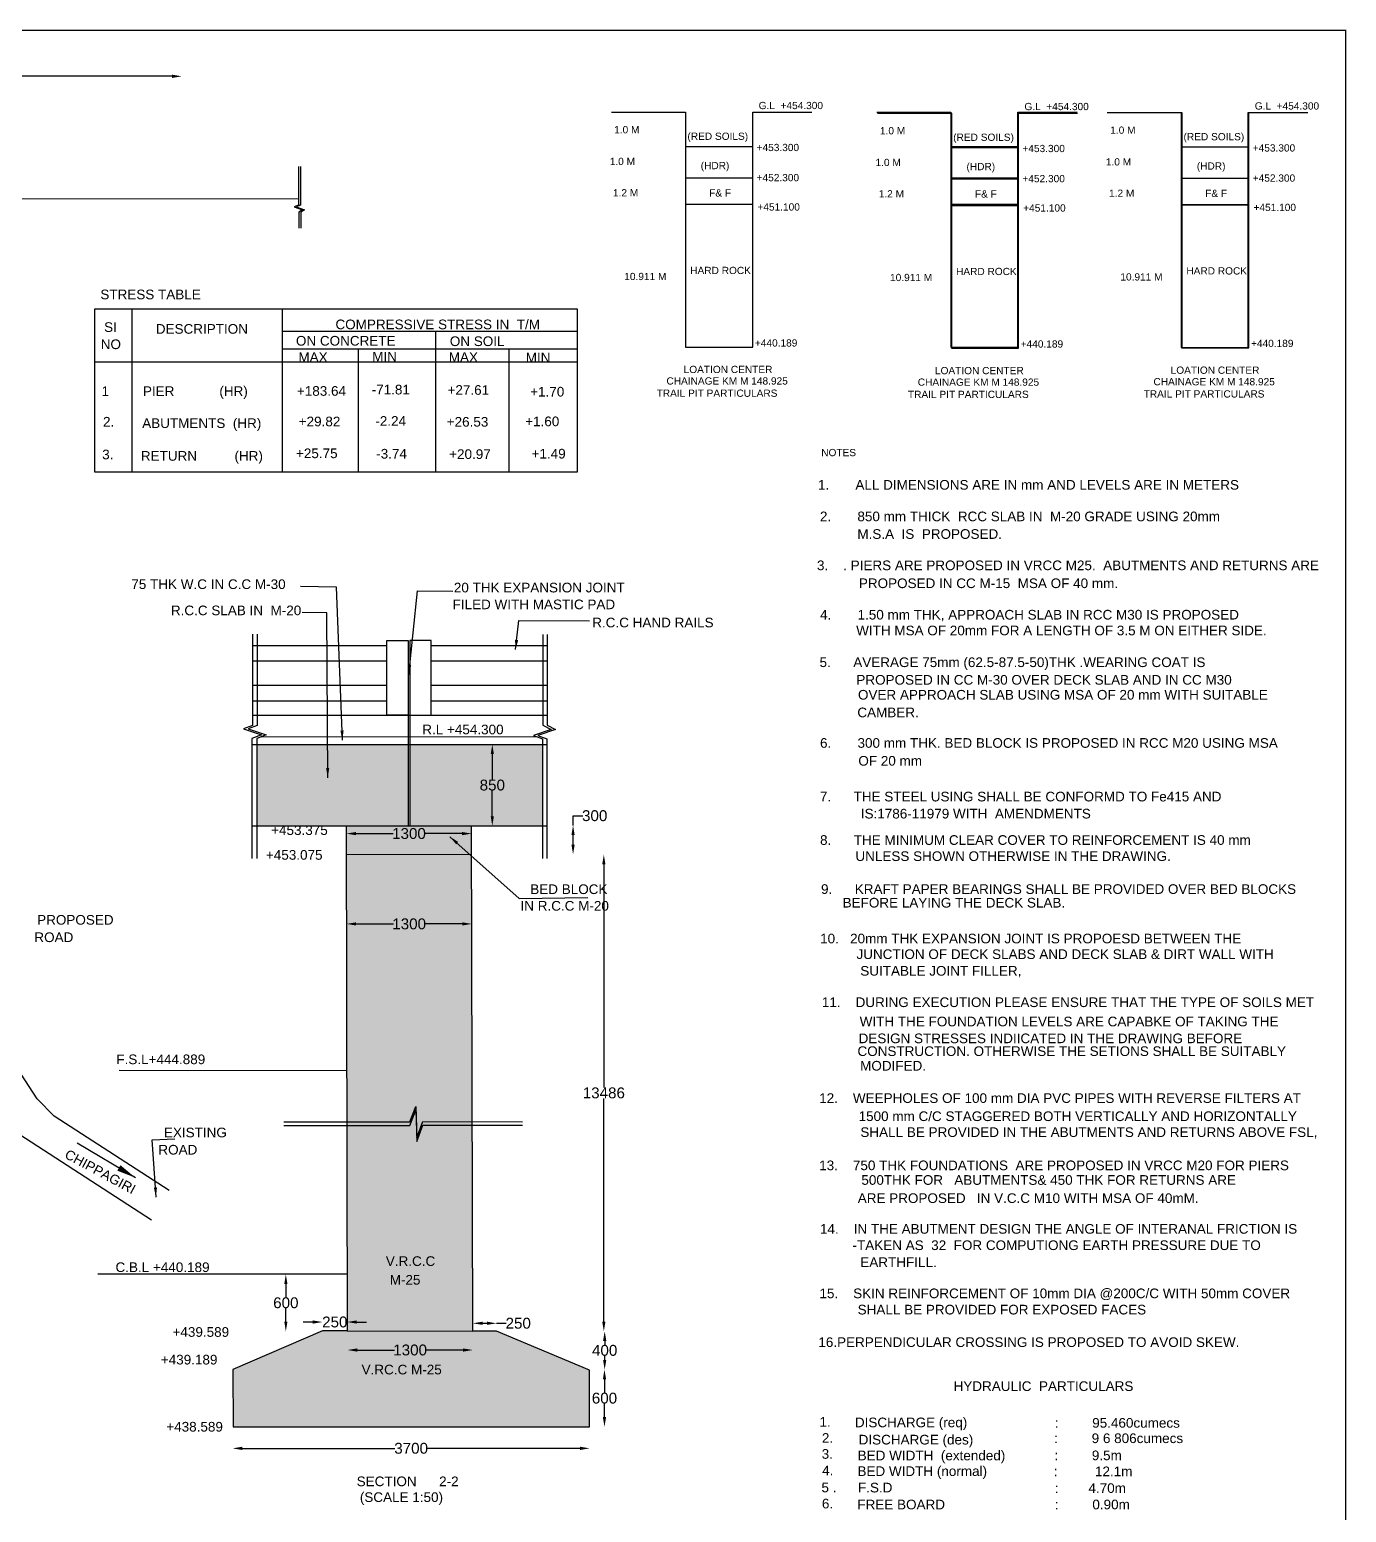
# Model space of a CAD drawing. Header units: inches. Extents: x 198236 to 295560, y -226728 to -166143.
# Drawn here: x 268279 to 295560, y -196865 to -166143 of the extents above; entities that cross this region are included whole.
import ezdxf

# ---------------------------------------------------------------- set-up
doc = ezdxf.new("R2010")
doc.units = ezdxf.units.IN
doc.header["$MEASUREMENT"] = 0
doc.styles.get("Standard").update_dxf_attribs({"font": 'arial.ttf'})
doc.dimstyles.new('ST100', dxfattribs={"dimtxt": 225, "dimasz": 200, "dimexe": 0, "dimexo": 300, "dimgap": 0.09, "dimtad": 0, "dimtih": 1, "dimtoh": 1, "dimdec": 0, "dimzin": 0, "dimdsep": 46, "dimtxsty": 'Standard', "dimcen": 0, "dimse1": 1, "dimse2": 1, "dimadec": 0, "dimazin": 0, "dimtfac": 1, "dimtdec": 0, "dimtofl": 0, "dimtmove": 0, "dimatfit": 3, "dimfxl": 2000, "dimtolj": 1, "dimtzin": 0, "dimarcsym": 0})

# ---------------------------------------------------------------- blocks, each defined once
blk = doc.blocks.new('*D31')
at = {"color": 0, "lineweight": -2, "transparency": 16777216}
for p, q in [((256578, -167109), (261733, -167109)), ((271231, -167109), (266076, -167109))]:
    blk.add_line(p, q, dxfattribs=at)
at = {"color": 0, "transparency": 16777216}
for points in [[(256578, -167076), (256578, -167143), (256378, -167109)], [(271231, -167076), (271231, -167143), (271431, -167109)]]:
    blk.add_solid(points, dxfattribs=at)
at = {"layer": 'Defpoints', "color": 0, "transparency": 16777216}
for p in [(256378, -167103), (256378, -167109), (271431, -167103)]:
    blk.add_point(p, dxfattribs=at)
at = {"color": 0, "transparency": 16777216, "insert": (263904, -167109), "char_height": 225, "attachment_point": 5}
blk.add_mtext('\\A1;15000 STRAIGHT APPROACH', dxfattribs=at)
blk = doc.blocks.new('*D104')
at = {"color": 0, "lineweight": -2, "transparency": 16777216}
for p, q in [((272684, -195539), (275847, -195539)), ((279682, -195539), (276518, -195539))]:
    blk.add_line(p, q, dxfattribs=at)
at = {"color": 0, "transparency": 16777216}
for points in [[(272684, -195506), (272684, -195573), (272484, -195539)], [(279682, -195506), (279682, -195573), (279882, -195539)]]:
    blk.add_solid(points, dxfattribs=at)
at = {"layer": 'Defpoints', "color": 0, "transparency": 16777216}
for p in [(272484, -195554), (279882, -195539), (279882, -195551)]:
    blk.add_point(p, dxfattribs=at)
at = {"color": 0, "transparency": 16777216, "insert": (276183, -195539), "char_height": 225, "attachment_point": 5}
blk.add_mtext('\\A1;3700', dxfattribs=at)
blk = doc.blocks.new('*D121')
at = {"color": 0, "lineweight": -2, "transparency": 16777216}
for p, q in [((273587, -192135), (273587, -192409)), ((273587, -192913), (273587, -192639))]:
    blk.add_line(p, q, dxfattribs=at)
at = {"color": 0, "transparency": 16777216}
for points in [[(273554, -192135), (273620, -192135), (273587, -191935)], [(273554, -192913), (273620, -192913), (273587, -193113)]]:
    blk.add_solid(points, dxfattribs=at)
at = {"layer": 'Defpoints', "color": 0, "transparency": 16777216}
for p in [(273587, -191935), (273587, -191935), (273587, -193113)]:
    blk.add_point(p, dxfattribs=at)
at = {"color": 0, "transparency": 16777216, "insert": (273587, -192524), "char_height": 225, "attachment_point": 5}
blk.add_mtext('\\A1;600', dxfattribs=at)
blk = doc.blocks.new('*D122')
at = {"color": 0, "lineweight": -2, "transparency": 16777216}
for p, q in [((274145, -192922), (273945, -192922)), ((275057, -192922), (275257, -192922))]:
    blk.add_line(p, q, dxfattribs=at)
at = {"color": 0, "transparency": 16777216}
for points in [[(274145, -192888), (274145, -192955), (274345, -192922)], [(275057, -192888), (275057, -192955), (274857, -192922)]]:
    blk.add_solid(points, dxfattribs=at)
at = {"layer": 'Defpoints', "color": 0, "transparency": 16777216}
for p in [(274857, -192922), (274345, -192942), (274857, -192941)]:
    blk.add_point(p, dxfattribs=at)
at = {"color": 0, "transparency": 16777216, "insert": (274601, -192922), "char_height": 225, "attachment_point": 5}
blk.add_mtext('\\A1;250', dxfattribs=at)
blk = doc.blocks.new('*D123')
at = {"color": 0, "lineweight": -2, "transparency": 16777216}
for p, q in [((280189, -194107), (280189, -194385)), ((280189, -194892), (280189, -194615))]:
    blk.add_line(p, q, dxfattribs=at)
at = {"color": 0, "transparency": 16777216}
for points in [[(280156, -194107), (280222, -194107), (280189, -193907)], [(280156, -194892), (280222, -194892), (280189, -195092)]]:
    blk.add_solid(points, dxfattribs=at)
at = {"layer": 'Defpoints', "color": 0, "transparency": 16777216}
for p in [(280189, -193907), (280189, -193907), (280197, -195092)]:
    blk.add_point(p, dxfattribs=at)
at = {"color": 0, "transparency": 16777216, "insert": (280189, -194500), "char_height": 225, "attachment_point": 5}
blk.add_mtext('\\A1;600', dxfattribs=at)
blk = doc.blocks.new('*D124')
at = {"color": 0, "lineweight": -2, "transparency": 16777216}
for p, q in [((280193, -193312), (280193, -193395)), ((280193, -193707), (280193, -193625))]:
    blk.add_line(p, q, dxfattribs=at)
at = {"color": 0, "transparency": 16777216}
for points in [[(280160, -193312), (280227, -193312), (280193, -193112)], [(280160, -193707), (280227, -193707), (280193, -193907)]]:
    blk.add_solid(points, dxfattribs=at)
at = {"layer": 'Defpoints', "color": 0, "transparency": 16777216}
for p in [(280165, -193112), (280193, -193112), (280189, -193907)]:
    blk.add_point(p, dxfattribs=at)
at = {"color": 0, "transparency": 16777216, "insert": (280193, -193510), "char_height": 225, "attachment_point": 5}
blk.add_mtext('\\A1;400', dxfattribs=at)
blk = doc.blocks.new('*D125')
at = {"color": 0, "lineweight": -2, "transparency": 16777216}
for p, q in [((280176, -183438), (280176, -188060)), ((280176, -192912), (280176, -188290))]:
    blk.add_line(p, q, dxfattribs=at)
at = {"color": 0, "transparency": 16777216}
for points in [[(280142, -183438), (280209, -183438), (280176, -183238)], [(280142, -192912), (280209, -192912), (280176, -193112)]]:
    blk.add_solid(points, dxfattribs=at)
at = {"layer": 'Defpoints', "color": 0, "transparency": 16777216}
for p in [(280158, -183238), (280176, -183238), (280165, -193112)]:
    blk.add_point(p, dxfattribs=at)
at = {"color": 0, "transparency": 16777216, "insert": (280176, -188175), "char_height": 225, "attachment_point": 5}
blk.add_mtext('\\A1;13486', dxfattribs=at)
blk = doc.blocks.new('*D126')
at = {"color": 0, "lineweight": -2, "transparency": 16777216}
for p, q in [((279538, -182631), (279538, -182431)), ((279538, -182431), (279738, -182431)), ((279538, -183032), (279538, -182831))]:
    blk.add_line(p, q, dxfattribs=at)
at = {"color": 0, "transparency": 16777216}
for points in [[(279505, -182831), (279571, -182831), (279538, -182631)], [(279505, -183032), (279571, -183032), (279538, -183232)]]:
    blk.add_solid(points, dxfattribs=at)
at = {"layer": 'Defpoints', "color": 0, "transparency": 16777216}
for p in [(279526, -182631), (279538, -182631), (279526, -183232)]:
    blk.add_point(p, dxfattribs=at)
at = {"color": 0, "transparency": 16777216, "insert": (279986, -182431), "char_height": 225, "attachment_point": 5}
blk.add_mtext('\\A1;300', dxfattribs=at)
blk = doc.blocks.new('*D127')
at = {"color": 0, "lineweight": -2, "transparency": 16777216}
for p, q in [((275065, -193502), (275837, -193502)), ((277260, -193502), (276487, -193502))]:
    blk.add_line(p, q, dxfattribs=at)
at = {"color": 0, "transparency": 16777216}
for points in [[(275065, -193469), (275065, -193535), (274865, -193502)], [(277260, -193469), (277260, -193535), (277460, -193502)]]:
    blk.add_solid(points, dxfattribs=at)
at = {"layer": 'Defpoints', "color": 0, "transparency": 16777216}
for p in [(274865, -193505), (277460, -193502), (277460, -193505)]:
    blk.add_point(p, dxfattribs=at)
at = {"color": 0, "transparency": 16777216, "insert": (276162, -193502), "char_height": 225, "attachment_point": 5}
blk.add_mtext('\\A1;1300', dxfattribs=at)
blk = doc.blocks.new('*D128')
at = {"color": 0, "lineweight": -2, "transparency": 16777216}
for p, q in [((277663, -192948), (277752, -192948)), ((277952, -192948), (278152, -192948))]:
    blk.add_line(p, q, dxfattribs=at)
at = {"color": 0, "transparency": 16777216}
for points in [[(277663, -192914), (277663, -192981), (277463, -192948)], [(277752, -192914), (277752, -192981), (277952, -192948)]]:
    blk.add_solid(points, dxfattribs=at)
at = {"layer": 'Defpoints', "color": 0, "transparency": 16777216}
for p in [(277463, -192941), (277463, -192948), (277952, -192939)]:
    blk.add_point(p, dxfattribs=at)
at = {"color": 0, "transparency": 16777216, "insert": (278402, -192948), "char_height": 225, "attachment_point": 5}
blk.add_mtext('\\A1;250', dxfattribs=at)
blk = doc.blocks.new('*D129')
at = {"color": 0, "lineweight": -2, "transparency": 16777216}
for p, q in [((275043, -184673), (275817, -184673)), ((277242, -184673), (276467, -184673))]:
    blk.add_line(p, q, dxfattribs=at)
at = {"color": 0, "transparency": 16777216}
for points in [[(275043, -184639), (275043, -184706), (274843, -184673)], [(277242, -184639), (277242, -184706), (277442, -184673)]]:
    blk.add_solid(points, dxfattribs=at)
at = {"layer": 'Defpoints', "color": 0, "transparency": 16777216}
for p in [(274843, -184658), (277442, -184652), (277442, -184673)]:
    blk.add_point(p, dxfattribs=at)
at = {"color": 0, "transparency": 16777216, "insert": (276142, -184673), "char_height": 225, "attachment_point": 5}
blk.add_mtext('\\A1;1300', dxfattribs=at)
blk = doc.blocks.new('*D130')
at = {"color": 0, "lineweight": -2, "transparency": 16777216}
for p, q in [((275039, -182801), (275813, -182801)), ((277237, -182801), (276463, -182801))]:
    blk.add_line(p, q, dxfattribs=at)
at = {"color": 0, "transparency": 16777216}
for points in [[(275039, -182768), (275039, -182835), (274839, -182801)], [(277237, -182768), (277237, -182835), (277437, -182801)]]:
    blk.add_solid(points, dxfattribs=at)
at = {"layer": 'Defpoints', "color": 0, "transparency": 16777216}
for p in [(274839, -182808), (277437, -182801), (277437, -182801)]:
    blk.add_point(p, dxfattribs=at)
at = {"color": 0, "transparency": 16777216, "insert": (276138, -182801), "char_height": 225, "attachment_point": 5}
blk.add_mtext('\\A1;1300', dxfattribs=at)
blk = doc.blocks.new('*D131')
at = {"color": 0, "lineweight": -2, "transparency": 16777216}
for p, q in [((277865, -181153), (277865, -181682)), ((277865, -182441), (277865, -181912))]:
    blk.add_line(p, q, dxfattribs=at)
at = {"color": 0, "transparency": 16777216}
for points in [[(277832, -181153), (277898, -181153), (277865, -180953)], [(277832, -182441), (277898, -182441), (277865, -182641)]]:
    blk.add_solid(points, dxfattribs=at)
at = {"layer": 'Defpoints', "color": 0, "transparency": 16777216}
for p in [(277865, -180953), (277879, -180953), (277879, -182641)]:
    blk.add_point(p, dxfattribs=at)
at = {"color": 0, "transparency": 16777216, "insert": (277865, -181797), "char_height": 225, "attachment_point": 5}
blk.add_mtext('\\A1;850', dxfattribs=at)

msp = doc.modelspace()

# ---------------------------------------------------------------- hatches: boundary and pattern name
h = msp.add_hatch()
h.set_pattern_fill('AR-CONC', color=256, scale=50, style=0)
h.set_pattern_definition([(50, (0, 0), (358.6301, -31.37607), [37.5, -412.5]), (355, (0, 0), (-69.37567, 376.09607), [30, -330]), (100.4514, (29.9, -2.6), (289.2547, 344.71977), [31.8701, -350.57106]), (46.1842, (0, 100), (533.6205, -82.7595), [56.25, -618.75]), (96.6356, (44.47, 93.1), (467.33135, 487.0589), [47.80514, -525.8565]), (351.1842, (0, 100), (467.331, 487.0593), [45, -495]), (21, (50, 75), (298.45353, -201.30945), [37.5, -412.5]), (326, (50, 75), (121.65767, 362.57502), [30, -330]), (71.4514, (74.87, 58.22), (420.1113, 161.26525), [31.8701, -350.57106]), (37.5, (0, 0), (6.07993, 166.446927), [0, -326, 0, -335, 0, -331.25]), (7.5, (0, 0), (131.53477, 197.20586), [0, -191, 0, -318.5, 0, -126.25]), (327.5, (-111.5, 0), (266.91122, -11.277436), [0, -125, 0, -390, 0, -517.5]), (317.5, (-161.5, 0), (291.59308, 50.05249), [0, -162.5, 0, -259, 0, -367.5])])
h.paths.add_polyline_path([(279877.7, -193920.4), (277953.7, -193112.3), (277463.2, -193112.3), (274857.4, -193102.5), (274347.3, -193102.5), (272490.5, -193906.1), (272493.2, -195093.6), (279877.7, -195090.8)])
h.paths.add_polyline_path([(277438.4, -183225.3), (274840.1, -183231.8), (274857.4, -193102.5), (277463.2, -193112.3)])
h.paths.add_polyline_path([(277437, -182640.6), (274839, -182640.6), (274840.1, -183231.8), (277438.4, -183225.3)])
h.paths.add_polyline_path([(278903.6, -180953.3), (276158.8, -180953.3), (276158.8, -182640.6), (277437, -182640.6), (278903.6, -182640.6)])
h.paths.add_polyline_path([(276118.9, -180953.3), (272982.8, -180953.3), (272982.8, -182640.6), (276118.9, -182640.6)])
h.paths.add_polyline_path([(275027.5, -194061.8), (276869.6, -194061.8), (276869.6, -193751.5), (275027.5, -193751.5)], flags=24)
h.paths.add_polyline_path([(275610.8, -192201.8), (276427.1, -192201.8), (276427.1, -191895.4), (275610.8, -191895.4)], flags=24)
h.paths.add_polyline_path([(275529.2, -191814.4), (276734.8, -191814.4), (276734.8, -191504.2), (275529.2, -191504.2)], flags=24)
h.paths.add_polyline_path([(273154.1, -182883.9), (274507, -182883.9), (274507, -182577.3), (273154.1, -182577.3)], flags=9)

# ---------------------------------------------------------------- linework, layer by layer
at = {"const_width": 25}
msp.add_lwpolyline([(295547.9, -226715.7), (198248.9, -226715.7), (198248.9, -166155.5), (295547.9, -166155.5)], close=True, dxfattribs=at)
for points in [[(280336.6, -167852.9), (281870.2, -167852.9), (281870.2, -172723.9), (283259.7, -172723.9), (283259.7, -167852.1), (284486.4, -167852.1)], [(285830.1, -167852.9), (287363.7, -167852.9), (287363.7, -172723.8), (288753.2, -172723.8), (288753.2, -167852.1), (289979.9, -167852.1)], [(285843.5, -167874), (287377.1, -167874), (287377.1, -172745), (288766.6, -172745), (288766.6, -167873.3), (289993.3, -167873.3)], [(290603.8, -167858.1), (292137.4, -167858.1), (292137.4, -172729), (293526.9, -172729), (293526.9, -167857.3), (294753.6, -167857.3)], [(290615.8, -167862), (292149.4, -167862), (292149.4, -172732.9), (293538.9, -172732.9), (293538.9, -167861.2), (294765.6, -167861.2)], [(281870.2, -168562.5), (283259.7, -168562.5)], [(287363.7, -168562.5), (288753.2, -168562.5)], [(287377.1, -168583.6), (288766.6, -168583.6)], [(292137.4, -168567.6), (293526.9, -168567.6)], [(292149.4, -168571.5), (293538.9, -168571.5)], [(273852.1, -168975.7), (273852.1, -169781.8), (273759.2, -169815.5), (273934.2, -169877.3), (273856.1, -169924.4), (273856.1, -170259.6)], [(273893.8, -168975.7), (273893.8, -169781.8), (273800.9, -169815.5), (273975.9, -169877.3), (273897.8, -169924.4), (273897.8, -170259.6)], [(281870.2, -169214.5), (283259.7, -169214.5)], [(287363.7, -169214.4), (288753.2, -169214.4)], [(287377.1, -169235.6), (288766.6, -169235.6)], [(292137.4, -169219.6), (293526.9, -169219.6)], [(292149.4, -169223.5), (293538.9, -169223.5)], [(206273.3, -169659.9), (273850.7, -169644.7)], [(281870.2, -169762.1), (283259.7, -169762.1)], [(287363.7, -169762), (288753.2, -169762)], [(287377.1, -169783.2), (288766.6, -169783.2)], [(292137.4, -169767.2), (293526.9, -169767.2)], [(292149.4, -169771.1), (293538.9, -169771.1)], [(270396.6, -171926.3), (270396.6, -175311.9)], [(273507.8, -171926.3), (273507.8, -175311.9)], [(273507.8, -172392.2), (279621.5, -172392.2)], [(276686.2, -172392.2), (276686.2, -175311.9)], [(273507.8, -172756.7), (279621.5, -172756.7)], [(275083.6, -172756.7), (275083.6, -175311.9)], [(278209.8, -172756.7), (278209.8, -175311.9)], [(269626.3, -173027.4), (279621.5, -173027.4)], [(272893, -178669.3), (272893, -180564.5), (272710.1, -180627.3), (273083.9, -180757.9), (272885.2, -180830.6), (272885.2, -183316.2)], [(272990.5, -178669.3), (272990.5, -180564.5), (272807.6, -180627.3), (273181.4, -180757.9), (272982.8, -180830.6), (272982.8, -183316.2)], [(278910.8, -178676.4), (278910.8, -180556.3), (279083.1, -180641.5), (278717.9, -180769.2), (278903.6, -180836.1), (278903.6, -183315.6)], [(278999.1, -178676.4), (278999.1, -180556.3), (279171.4, -180641.5), (278806.2, -180769.2), (278991.9, -180836.1), (278991.9, -183315.6)], [(272893, -178903.2), (275680, -178903.2)], [(276599.1, -178903.2), (278999.1, -178903.2)], [(272893, -179221.3), (275680, -179221.3)], [(276599.1, -179221.3), (278999.1, -179221.3)], [(272893, -179725.9), (275680, -179725.9)], [(276599.1, -179725.9), (278999.1, -179725.9)], [(272893, -180048.7), (275680, -180048.7)], [(276599.1, -180048.7), (278999.1, -180048.7)], [(272893, -180349), (279003.9, -180349)], [(276118.9, -180349), (276118.9, -182638.3)], [(276158.8, -180349), (276158.8, -182638.3)], [(272885.2, -180953.3), (278991.9, -180953.3)], [(273082.1, -180794.2), (278780.2, -180791.6)], [(274839, -182640.6), (274857.4, -193102.5), (274347.3, -193102.5), (272490.5, -193906.1), (272493.2, -195093.6), (279877.7, -195090.8), (279877.7, -193920.4), (277953.7, -193112.3), (277463.2, -193112.3), (277437, -182640.6)], [(272885.2, -182640.6), (278991.9, -182640.6)], [(274840.1, -183231.8), (277438.4, -183225.3)], [(274847.9, -187719.9), (270136.5, -187711.6)], [(271169.8, -190196.6), (268783.8, -188655.8), (268431.7, -188299.8), (268100.8, -187782.8)], [(273544.3, -188776.2), (276156.7, -188776.2), (276280.6, -188455.4), (276303.5, -189106.2), (276425.1, -188769.3), (278493.4, -188771.8)], [(273544.3, -188849.6), (276156.7, -188849.6), (276280.6, -188528.7), (276303.5, -189179.6), (276425.1, -188842.7), (278493.4, -188845.1)], [(267821.2, -188869.8), (270806.7, -190805.9)], [(274855.3, -191933.1), (269689.7, -191933.1)], [(274857.4, -193102.5), (277463.2, -193112.3)]]:
    msp.add_lwpolyline(points)
for points in [[(269626.3, -171926.3), (279621.5, -171926.3), (279621.5, -175311.9), (269626.3, -175311.9)], [(275680, -178797.7), (276118.9, -178797.7), (276118.9, -180349), (275680, -180349)], [(276158.8, -180349), (276599.1, -180349), (276599.1, -178800.3), (276158.8, -178800.3)]]:
    msp.add_lwpolyline(points, close=True)

# ---------------------------------------------------------------- texts
for s, height, p in [('  G.L  +454.300', 150, (283266.8, -167789.6)), ('  G.L  +454.300', 150, (288773.7, -167810.7)), ('  G.L  +454.300', 150, (293546, -167798.6)), ('  1.0 M', 150, (280273.2, -168290.6)), (' (RED SOILS)', 150, (281849.8, -168426.3)), ('  1.0 M', 150, (285780.1, -168311.7)), (' (RED SOILS)', 150, (287356.8, -168447.4)), ('  1.0 M', 150, (290552.4, -168299.7)), (' (RED SOILS)', 150, (292129, -168435.3)), (' +453.300', 150, (283283.5, -168659.4)), (' +453.300', 150, (288790.4, -168680.5)), (' +453.300', 150, (293562.7, -168668.5)), ('  1.0 M', 150, (280181.5, -168948.4)), (' (HDR)', 150, (282124.9, -169034.1)), ('  1.0 M', 150, (285688.4, -168969.5)), (' (HDR)', 150, (287631.8, -169055.2)), ('  1.0 M', 150, (290460.7, -168957.4)), (' (HDR)', 150, (292404.1, -169043.1)), (' +452.300', 150, (283283.5, -169283.9)), (' +452.300', 150, (288790.4, -169305)), (' +452.300', 150, (293562.7, -169292.9)), (' 1.2 M', 150, (280306.5, -169597.8)), ('  F& F', 150, (282241.6, -169600.3)), (' 1.2 M', 150, (285813.4, -169618.9)), ('  F& F', 150, (287748.5, -169621.4)), (' 1.2 M', 150, (290585.7, -169606.9)), ('  F& F', 150, (292520.8, -169609.3)), ('   +451.100', 150, (283183.5, -169891.7)), ('   +451.100', 150, (288690.4, -169912.8)), ('   +451.100', 150, (293462.7, -169900.7)), ('  HARD ROCK', 150, (281849.8, -171207.2)), ('  HARD ROCK', 150, (287356.8, -171228.3)), ('  HARD ROCK', 150, (292129, -171216.3)), ('   10.911 M', 150, (280424.5, -171332.1)), ('   10.911 M', 150, (285931.4, -171353.2)), ('   10.911 M', 150, (290703.7, -171341.2)), ('   STRESS TABLE', 200, (269511.1, -171729.3)), ('   SI', 200, (269588.5, -172406.2)), ('   DESCRIPTION', 200, (270660, -172443.6)), ('   COMPRESSIVE STRESS IN  T/M', 200, (274382.2, -172350.2)), ('    NO', 200, (269441.1, -172761.9)), ('    ON CONCRETE', 200, (273485.8, -172689.5)), ('   ON SOIL', 200, (276751.9, -172699.1)), ('  +440.189', 150, (283189.5, -172709.9)), ('  +440.189', 150, (288696.4, -172731)), ('  +440.189', 150, (293468.7, -172719)), ('      MAX', 200, (273382, -173028.8)), ('      MIN', 200, (274910.6, -173019.4)), ('      MAX', 200, (276497.1, -173028.9)), ('      MIN ', 200, (278091.7, -173038.4)), (' LOATION CENTER', 150, (281771, -173257.8)), (' LOATION CENTER', 150, (286978.1, -173282.5)), (' LOATION CENTER', 150, (291861.9, -173273.5)), ('     1', 200, (269381, -173734.5)), ('   PIER            (HR) ', 200, (270393.1, -173733.8)), (' +183.64', 200, (273738.6, -173729.2)), (' -71.81', 200, (275287.8, -173701.4)), ('   +27.61', 200, (276704.5, -173709.4)), ('     +1.70', 200, (278261.5, -173745.2)), ('    CHAINAGE KM M 148.925', 150, (281239.9, -173496.8)), ('    CHAINAGE KM M 148.925', 150, (286446.9, -173521.4)), ('    CHAINAGE KM M 148.925', 150, (291330.7, -173512.4)), ('   TRAIL PIT PARTICULARS', 150, (281094.8, -173750.2)), ('   TRAIL PIT PARTICULARS', 150, (286301.9, -173774.9)), ('   TRAIL PIT PARTICULARS', 150, (291185.7, -173765.9)), ('     2.', 200, (269411.2, -174367.5)), ('   ABUTMENTS  (HR)', 200, (270378, -174397)), (' +29.82', 200, (273776.2, -174361.9)), (' -2.24', 200, (275363.3, -174351.7)), ('    +26.53', 200, (276610.2, -174369.2)), (' +1.60', 200, (278468.9, -174359.8)), ('    3.', 200, (269471.5, -175045.8)), ('    RETURN          (HR)', 200, (270272.4, -175075.2)), (' +25.75', 200, (273719.6, -175021.6)), (' -3.74', 200, (275382.2, -175030.3)), (' +20.97', 200, (276893.2, -175038.4)), (' +1.49', 200, (278601, -175028.9)), ('   NOTES', 150, (284505.4, -174980.7)), ('    1.       ALL DIMENSIONS ARE IN mm AND LEVELS ARE IN METERS', 200, (284301.5, -175674.6)), ('   2.       850 mm THICK  RCC SLAB IN  M-20 GRADE USING 20mm', 200, (284420.7, -176329)), ('   M.S.A  IS  PROPOSED.', 200, (285196.3, -176693.7)), ('     3.    . PIERS ARE PROPOSED IN VRCC M25.  ABUTMENTS AND RETURNS ARE', 200, (284203.9, -177342.7)), ('     75 THK W.C IN C.C M-30', 200, (269997.1, -177733.5)), ('  PROPOSED IN CC M-15  MSA OF 40 mm.', 200, (285304.9, -177714.1)), ('20 THK EXPANSION JOINT ', 200, (277068.2, -177803.5)), ('     R.C.C SLAB IN  M-20', 200, (270817.1, -178276.5)), (' FILED WITH MASTIC PAD', 200, (276964.8, -178152)), ('   4.       1.50 mm THK, APPROACH SLAB IN RCC M30 IS PROPOSED', 200, (284423.6, -178365.8)), (' R.C.C HAND RAILS', 200, (279857.5, -178527.9)), ('  WITH MSA OF 20mm FOR A LENGTH OF 3.5 M ON EITHER SIDE.', 200, (285249.1, -178692.3)), ('   5.      AVERAGE 75mm (62.5-87.5-50)THK .WEARING COAT IS', 200, (284412.7, -179350.6)), ('   PROPOSED IN CC M-30 OVER DECK SLAB AND IN CC M30', 200, (285175.4, -179714.9)), ('  OVER APPROACH SLAB USING MSA OF 20 mm WITH SUITABLE', 200, (285286.4, -180024.6)), ('  CAMBER.', 200, (285273.3, -180390.6)), (' R.L +454.300', 200, (276335.8, -180743.9)), ('   6.       300 mm THK. BED BLOCK IS PROPOSED IN RCC M20 USING MSA ', 200, (284422.7, -181023.2)), ('    OF 20 mm', 200, (285138.8, -181392.9)), ('    7.      THE STEEL USING SHALL BE CONFORMD TO Fe415 AND', 200, (284341.6, -182134.2)), ('   IS:1786-11979 WITH  AMENDMENTS', 200, (285267, -182487.8)), (' +453.375', 200, (273205.2, -182829.3)), ('   8.      THE MINIMUM CLEAR COVER TO REINFORCEMENT IS 40 mm', 200, (284422.8, -183034.3)), (' +453.075', 200, (273097, -183342.8)), ('   UNLESS SHOWN OTHERWISE IN THE DRAWING.', 200, (285155.8, -183368.5)), (' BED BLOCK', 200, (278574, -184053.6)), ('     9.      KRAFT PAPER BEARINGS SHALL BE PROVIDED OVER BED BLOCKS', 200, (284288.1, -184050.9)), (' IN R.C.C M-20', 200, (278371.6, -184397.4)), ('  BEFORE LAYING THE DECK SLAB.', 200, (284968.4, -184333.2)), (' PROPOSED', 200, (268356.8, -184688.1)), (' ROAD', 200, (268299, -185048.8)), ('   10.   20mm THK EXPANSION JOINT IS PROPOESD BETWEEN THE ', 200, (284424.2, -185075.5)), ('   JUNCTION OF DECK SLABS AND DECK SLAB & DIRT WALL WITH', 200, (285177.8, -185399.6)), ('  SUITABLE JOINT FILLER,', 200, (285334.8, -185744.7)), ('  11.    DURING EXECUTION PLEASE ENSURE THAT THE TYPE OF SOILS MET', 200, (284538.2, -186395.3)), ('  WITH THE FOUNDATION LEVELS ARE CAPABKE OF TAKING THE', 200, (285321.7, -186795)), ('   DESIGN STRESSES INDIICATED IN THE DRAWING BEFORE', 200, (285221.9, -187143.9)), (' F.S.L+444.889', 200, (269998.5, -187578.4)), ('   CONSTRUCTION. OTHERWISE THE SETIONS SHALL BE SUITABLY', 200, (285198.2, -187409.3)), ('   MODIFED.', 200, (285253.3, -187711.7)), ('  12.    WEEPHOLES OF 100 mm DIA PVC PIPES WITH REVERSE FILTERS AT', 200, (284482.7, -188381.8)), ('  1500 mm C/C STAGGERED BOTH VERTICALLY AND HORIZONTALLY', 200, (285299.1, -188757.4)), (' EXISTING', 200, (270983.3, -189094.6)), ('  SHALL BE PROVIDED IN THE ABUTMENTS AND RETURNS ABOVE FSL,', 200, (285335.8, -189087.3)), (' ROAD', 200, (270868.4, -189451.6)), ('  13.    750 THK FOUNDATIONS  ARE PROPOSED IN VRCC M20 FOR PIERS', 200, (284482.6, -189775.6)), ('       500THK FOR   ABUTMENTS& 450 THK FOR RETURNS ARE  ', 200, (284968.7, -190078.6)), ('                               ARE PROPOSED   IN V.C.C M10 WITH MSA OF 40mM.', 200, (283030.7, -190455)), ('  14.    IN THE ABUTMENT DESIGN THE ANGLE OF INTERANAL FRICTION IS ', 200, (284498.5, -191091.8)), ('  -TAKEN AS  32  FOR COMPUTIONG EARTH PRESSURE DUE TO', 200, (285173.3, -191430.2)), (' C.B.L +440.189', 200, (269980, -191886)), (' V.R.C.C', 200, (275580.9, -191759.3)), ('  EARTHFILL.', 200, (285334.7, -191781.8)), (' M-25', 200, (275661.9, -192147.3)), ('   15.    SKIN REINFORCEMENT OF 10mm DIA @200C/C WITH 50mm COVER', 200, (284410.3, -192427.8)), ('   SHALL BE PROVIDED FOR EXPOSED FACES  ', 200, (285202.4, -192764.8)), (' +439.589', 200, (271161.6, -193228)), ('   16.PERPENDICULAR CROSSING IS PROPOSED TO AVOID SKEW.', 200, (284387.2, -193439.1)), (' +439.189', 200, (270919.4, -193801)), (' V.RC.C M-25', 200, (275079.2, -194006.7)), ('  HYDRAULIC  PARTICULARS   ', 200, (287267.1, -194350.4)), (' +438.589', 200, (271032.7, -195191.4)), ('   1.', 200, (284410.4, -195091.1)), (' DISCHARGE (req)', 200, (285300, -195102.1)), ('    :         95.460cumecs', 200, (289207.9, -195111.4)), ('   2.', 200, (284461.1, -195424.7)), ('  DISCHARGE (des)', 200, (285300, -195458.8)), ('    :         9 6 806cumecs', 200, (289197.1, -195429.9)), ('   3.', 200, (284456.5, -195754.9)), ('  BED WIDTH  (extended)', 200, (285280.6, -195787.1)), ('    :         9.5m', 200, (289200.7, -195784.3)), ('   4.', 200, (284465.5, -196097.9)), ('  BED WIDTH (normal)', 200, (285275.8, -196111.6)), ('     :          12.1m', 200, (289110.4, -196116)), (' SECTION      2-2', 200, (274977.7, -196323)), ('   5 .', 200, (284451.9, -196449.8)), ('   F.S.D', 200, (285208.9, -196452)), ('    :        4.70m', 200, (289207.8, -196462.8)), (' (SCALE 1:50)', 200, (275043.2, -196650.4)), ('   6.           ', 200, (284460.9, -196783.9)), ('   FREE BOARD', 200, (285196.2, -196803.1)), ('    :         0.90m', 200, (289211.4, -196802.6))]:
    msp.add_text(s, height=height).set_placement(p)
msp.add_text(' CHIPPAGIRI', height=200, rotation=331.57993).set_placement((268916.9, -189472.7))

# ---------------------------------------------------------------- dimensions: what is measured, and where the dimension line sits
for base, p1, p2, text, picture, middle in [((256378.2, -167109.3), (271430.6, -167103.4), (256378.2, -167103.4), '15000 STRAIGHT APPROACH', '*D31', (263904.4, -167109.3)), ((277462.7, -192947.8), (277952.2, -192939.4), (277462.7, -192940.6), '250', '*D128', (278402.4, -192947.8))]:
    dim = msp.add_linear_dim(base=base, p1=p1, p2=p2, text=text, dimstyle='ST100')
    dim.commit()
    dim.dimension.update_dxf_attribs({"geometry": picture, "text_midpoint": middle, "dimtype": 160})
for base, p1, p2, text, picture, middle in [((277865, -180953.3), (277879.2, -182640.6), (277879.2, -180953.3), '850', '*D131', (277865, -181796.9)), ((279537.9, -182630.9), (279525.9, -183231.7), (279525.9, -182630.9), '300', '*D126', (279986.1, -182430.9)), ((280175.6, -183238.1), (280164.7, -193111.9), (280158.3, -183238.1), '13486', '*D125', (280175.6, -188175)), ((273586.9, -191934.7), (273586.9, -193113), (273586.9, -191934.7), '600', '*D121', (273586.9, -192523.9)), ((280193.2, -193111.9), (280189.1, -193907.4), (280164.7, -193111.9), '400', '*D124', (280193.2, -193509.6)), ((280189.1, -193907.4), (280197.3, -195092.5), (280189.1, -193907.4), '600', '*D123', (280189.1, -194499.9))]:
    dim = msp.add_linear_dim(base=base, p1=p1, p2=p2, angle=90, text=text, dimstyle='ST100')
    dim.commit()
    dim.dimension.update_dxf_attribs({"geometry": picture, "text_midpoint": middle})
for base, p1, p2, text, picture, middle in [((277437.4, -182801.2), (274839.3, -182807.7), (277437.4, -182801.2), '1300', '*D130', (276138.3, -182801.2)), ((277442, -184672.6), (274842.6, -184658.4), (277442, -184651.9), '1300', '*D129', (276142.3, -184672.6)), ((274857.1, -192921.5), (274345.4, -192942.3), (274857.1, -192941.4), '250', '*D122', (274601.2, -192921.5)), ((277459.6, -193502), (274864.9, -193505.5), (277459.6, -193505.5), '1300', '*D127', (276162.3, -193502)), ((279881.5, -195539.5), (272483.6, -195554.3), (279881.5, -195551.3), '3700', '*D104', (276182.6, -195539.5))]:
    dim = msp.add_linear_dim(base=base, p1=p1, p2=p2, text=text, dimstyle='ST100')
    dim.commit()
    dim.dimension.update_dxf_attribs({"geometry": picture, "text_midpoint": middle})

# ---------------------------------------------------------------- leaders
for points, override in [([(274758.6, -180865.5), (274638.4, -177695.8), (273890.6, -177680.1)], {"dimgap": 0.09, "dimtad": 0}), ([(276132.8, -179509.6), (276315.5, -177770.3), (277046.7, -177776.1)], {"dimgap": 0.09, "dimtad": 0}), ([(274455.1, -181643), (274434.4, -178230.1), (273921.9, -178219.7)], {"dimgap": 0.09, "dimtad": 0}), ([(278346.2, -178988.1), (278411.7, -178388.4), (279881.9, -178392)], {"dimgap": 0.09, "dimtad": 0}), ([(276987.4, -182865.5), (278420.5, -184143.2), (279846.9, -184123.1)], {"dimgap": 0.09, "dimtad": 0}), ([(270471.5, -189932), (269263, -189218.4)], {"dimasz": 400, "dimgap": 0.09, "dimtad": 0}), ([(270897.5, -190334.8), (270820.4, -189148.1), (271288.4, -189127.6)], {"dimgap": 0.09, "dimtad": 0})]:
    msp.add_leader(points, dimstyle='ST100', override=override)

doc.saveas('drawing.dxf')
